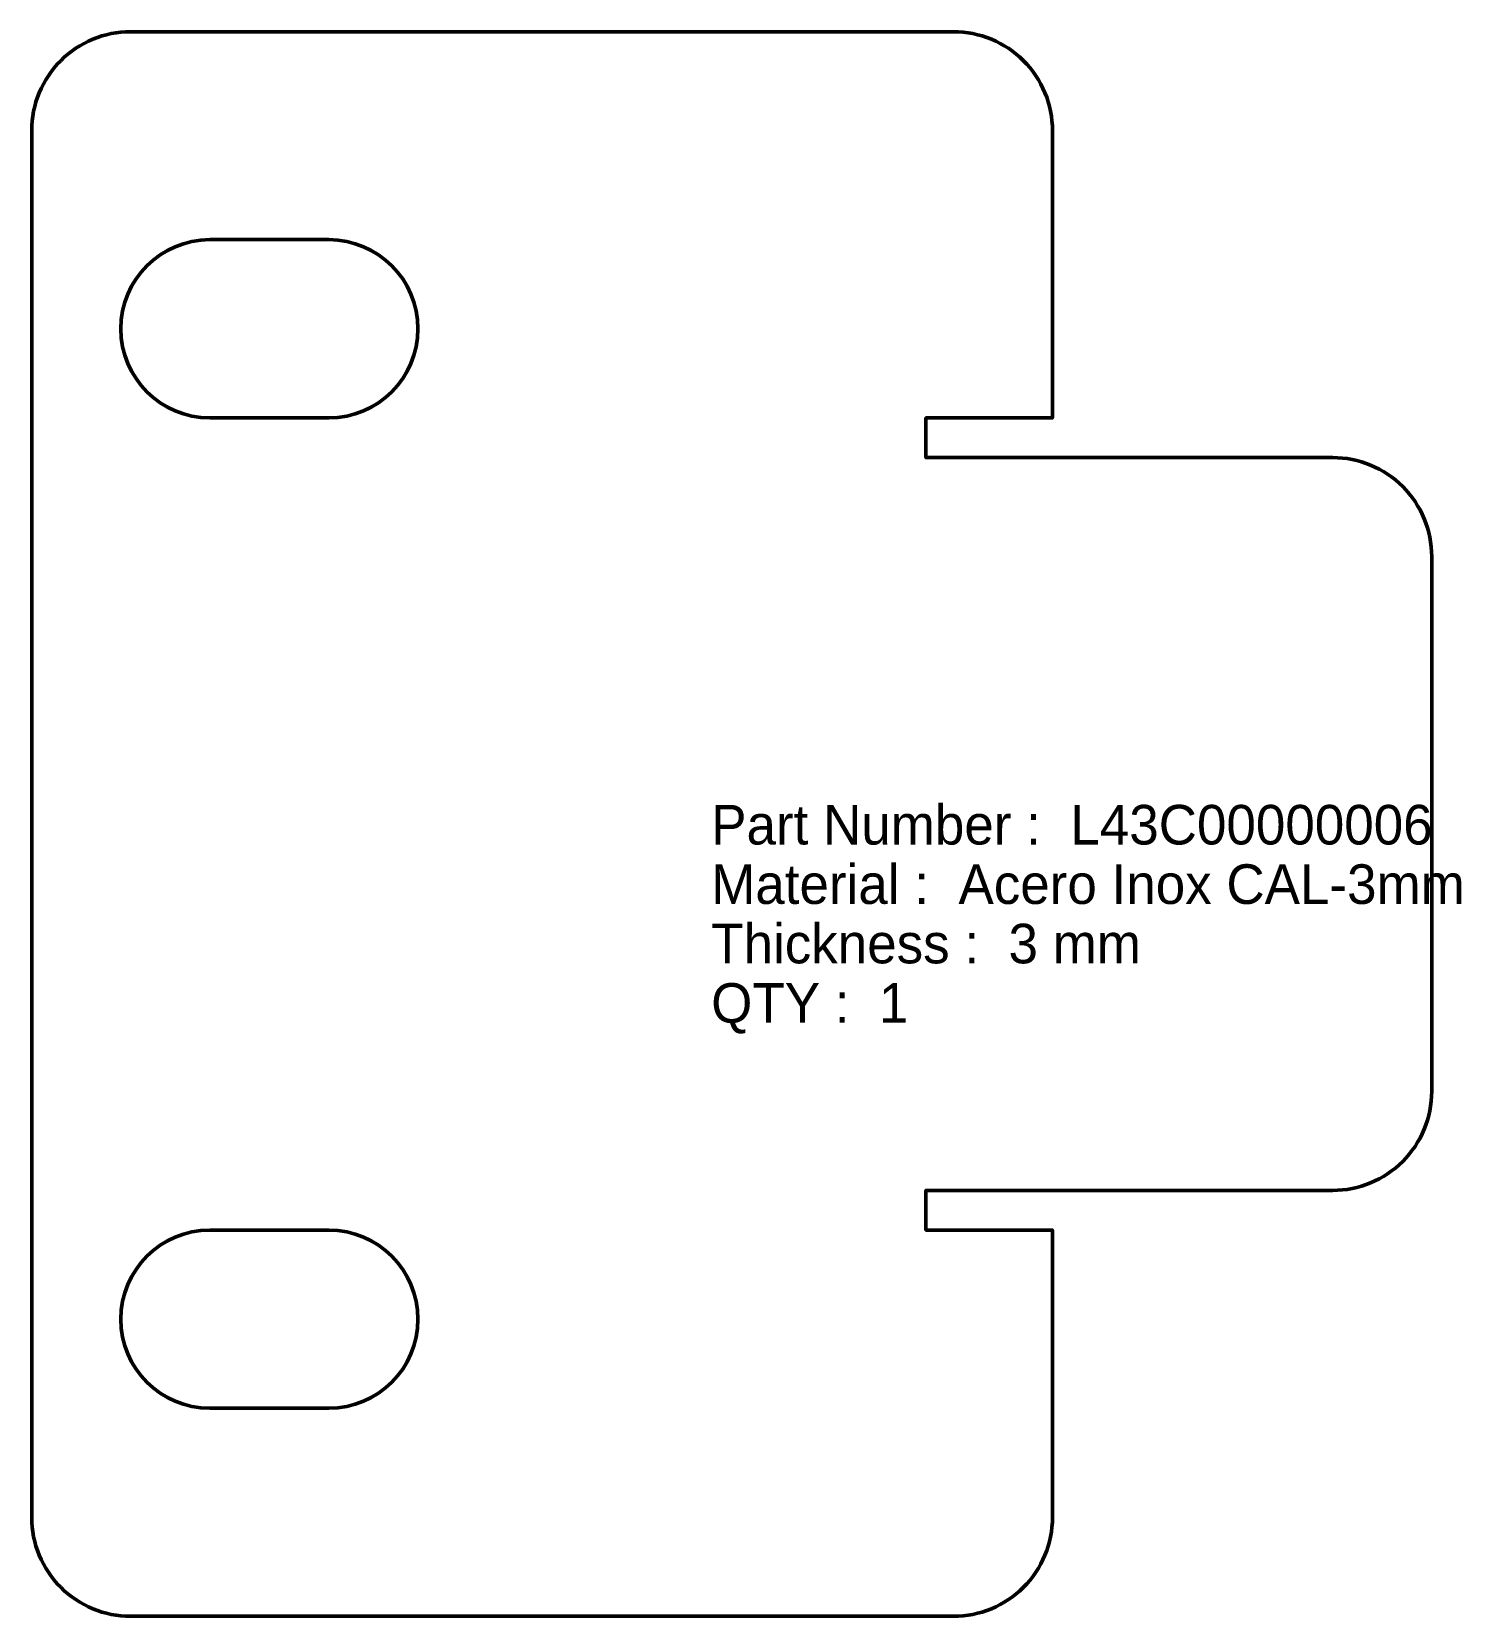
# Model space of a CAD drawing. Header units: millimetres. Extents: x 1 to 73.2, y 1 to 81.
import ezdxf

# ---------------------------------------------------------------- set-up
doc = ezdxf.new("R2010")
doc.units = ezdxf.units.MM
doc.layers.add('IV_INTERIOR_PROFILES', color=7, linetype='Continuous', lineweight=50)
doc.layers.add('IV_OUTER_PROFILE', color=7, linetype='Continuous', lineweight=50)

msp = doc.modelspace()

# ---------------------------------------------------------------- linework, layer by layer
at = {"layer": 'IV_INTERIOR_PROFILES', "flags": 128}
for points in [[(10.036, 70.536), (16.036, 70.536, -1), (16.036, 61.536), (10.036, 61.536, -1), (10.036, 70.536)], [(10.036, 20.536), (16.036, 20.536, -1), (16.036, 11.536), (10.036, 11.536, -1), (10.036, 20.536)]]:
    msp.add_lwpolyline(points, format="xyb", close=True, dxfattribs=at)
at = {"layer": 'IV_OUTER_PROFILE', "flags": 128}
msp.add_lwpolyline([(1.036, 76.036, -0.414214), (6.036, 81.036), (47.573, 81.036, -0.414214), (52.573, 76.036), (52.573, 61.536), (46.183, 61.536), (46.183, 59.536), (66.72, 59.536, -0.414214), (71.72, 54.536), (71.72, 27.536, -0.414214), (66.72, 22.536), (46.183, 22.536), (46.183, 20.536), (52.573, 20.536), (52.573, 6.036, -0.414214), (47.573, 1.036), (6.036, 1.036, -0.414214), (1.036, 6.036), (1.036, 76.036)], format="xyb", close=True, dxfattribs=at)

# ---------------------------------------------------------------- texts
at = {"layer": 'IV_TEXT'}
for s, p in [('Part Number :  L43C00000006', (35.342, 40)), ('Material :  Acero Inox CAL-3mm', (35.342, 37)), ('Thickness :  3 mm', (35.342, 34)), ('QTY :  1', (35.342, 31))]:
    msp.add_text(s, height=2, dxfattribs=at).set_placement(p)

doc.saveas('drawing.dxf')
